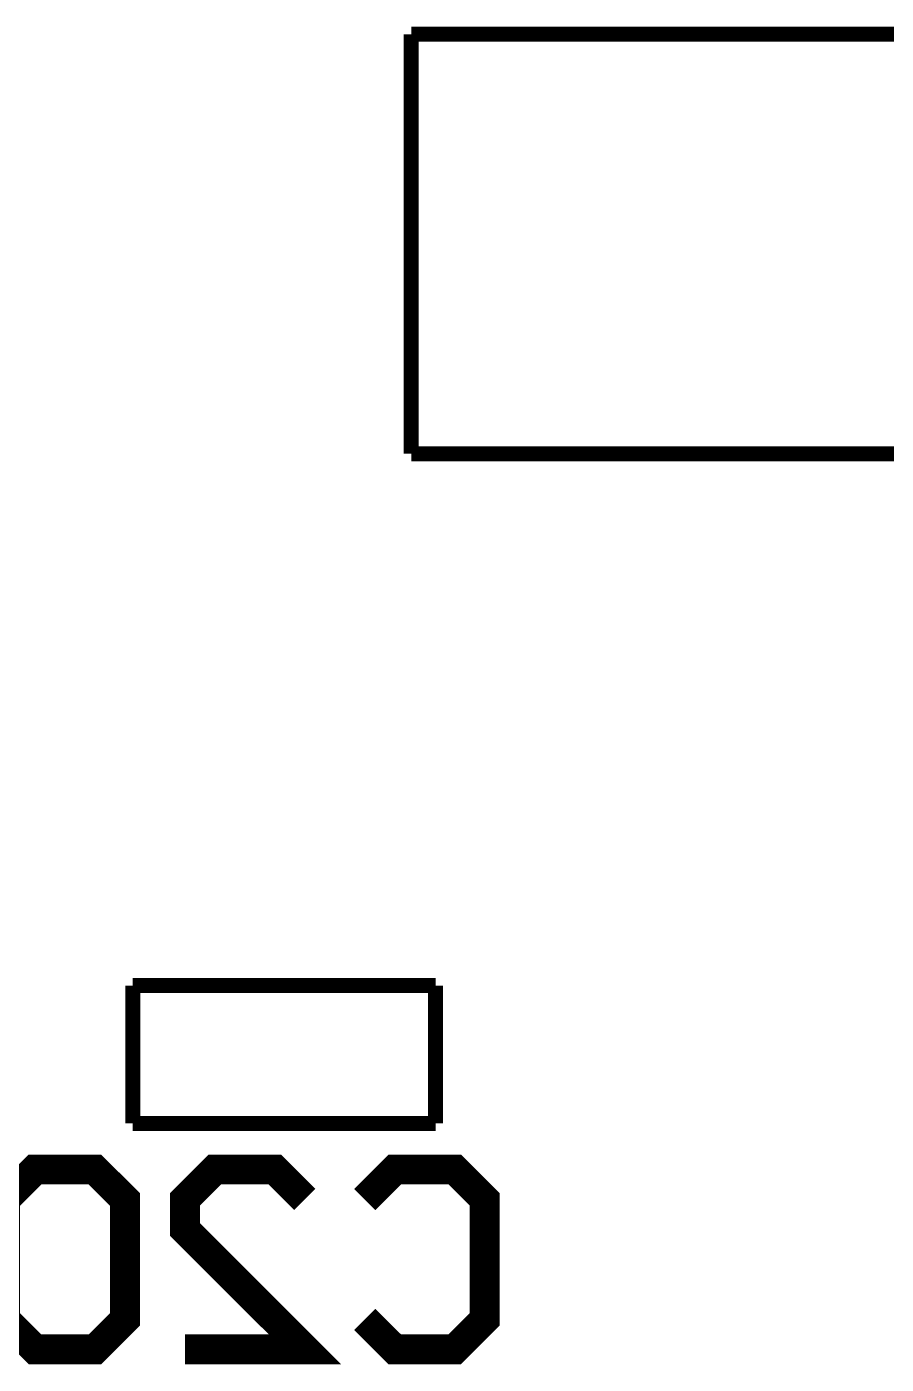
# Model space of a CAD drawing. Extents: x -0.01 to 3.94, y -0.01 to 3.94.
# Drawn here: x 1.4418 to 1.7284, y 1.1761 to 1.6225 of the extents above; entities that cross this region are included whole.
import ezdxf

# ---------------------------------------------------------------- set-up
doc = ezdxf.new("R2010")
doc.units = 0
doc.layers.add('gbo', color=1, linetype='CONTINUOUS')

msp = doc.modelspace()

# ---------------------------------------------------------------- linework, layer by layer
at = {"layer": 'gbo', "color": 1}
for points, const_width in [([(1.57, 1.48), (1.57, 1.62)], 0.005), ([(1.57, 1.62), (1.805, 1.62)], 0.005), ([(1.57, 1.48), (1.805, 1.48)], 0.005), ([(1.4771, 1.2565), (1.4771, 1.3025)], 0.005), ([(1.4771, 1.3025), (1.5781, 1.3025)], 0.005), ([(1.5781, 1.2565), (1.5781, 1.3025)], 0.005), ([(1.4771, 1.2565), (1.5781, 1.2565)], 0.005), ([(1.4745, 1.2311), (1.4645, 1.2411), (1.4445, 1.2411), (1.4345, 1.2311), (1.4345, 1.1911), (1.4445, 1.1811), (1.4645, 1.1811), (1.4745, 1.1911), (1.4745, 1.2311)], 0.01), ([(1.4945, 1.1811), (1.5345, 1.1811), (1.4945, 1.2211), (1.4945, 1.2311), (1.5045, 1.2411), (1.5245, 1.2411), (1.5345, 1.2311)], 0.01), ([(1.5545, 1.2311), (1.5645, 1.2411), (1.5845, 1.2411), (1.5945, 1.2311), (1.5945, 1.1911), (1.5845, 1.1811), (1.5645, 1.1811), (1.5545, 1.1911)], 0.01)]:
    msp.add_lwpolyline(points, dxfattribs=dict(at, const_width=const_width))

doc.saveas('drawing.dxf')
